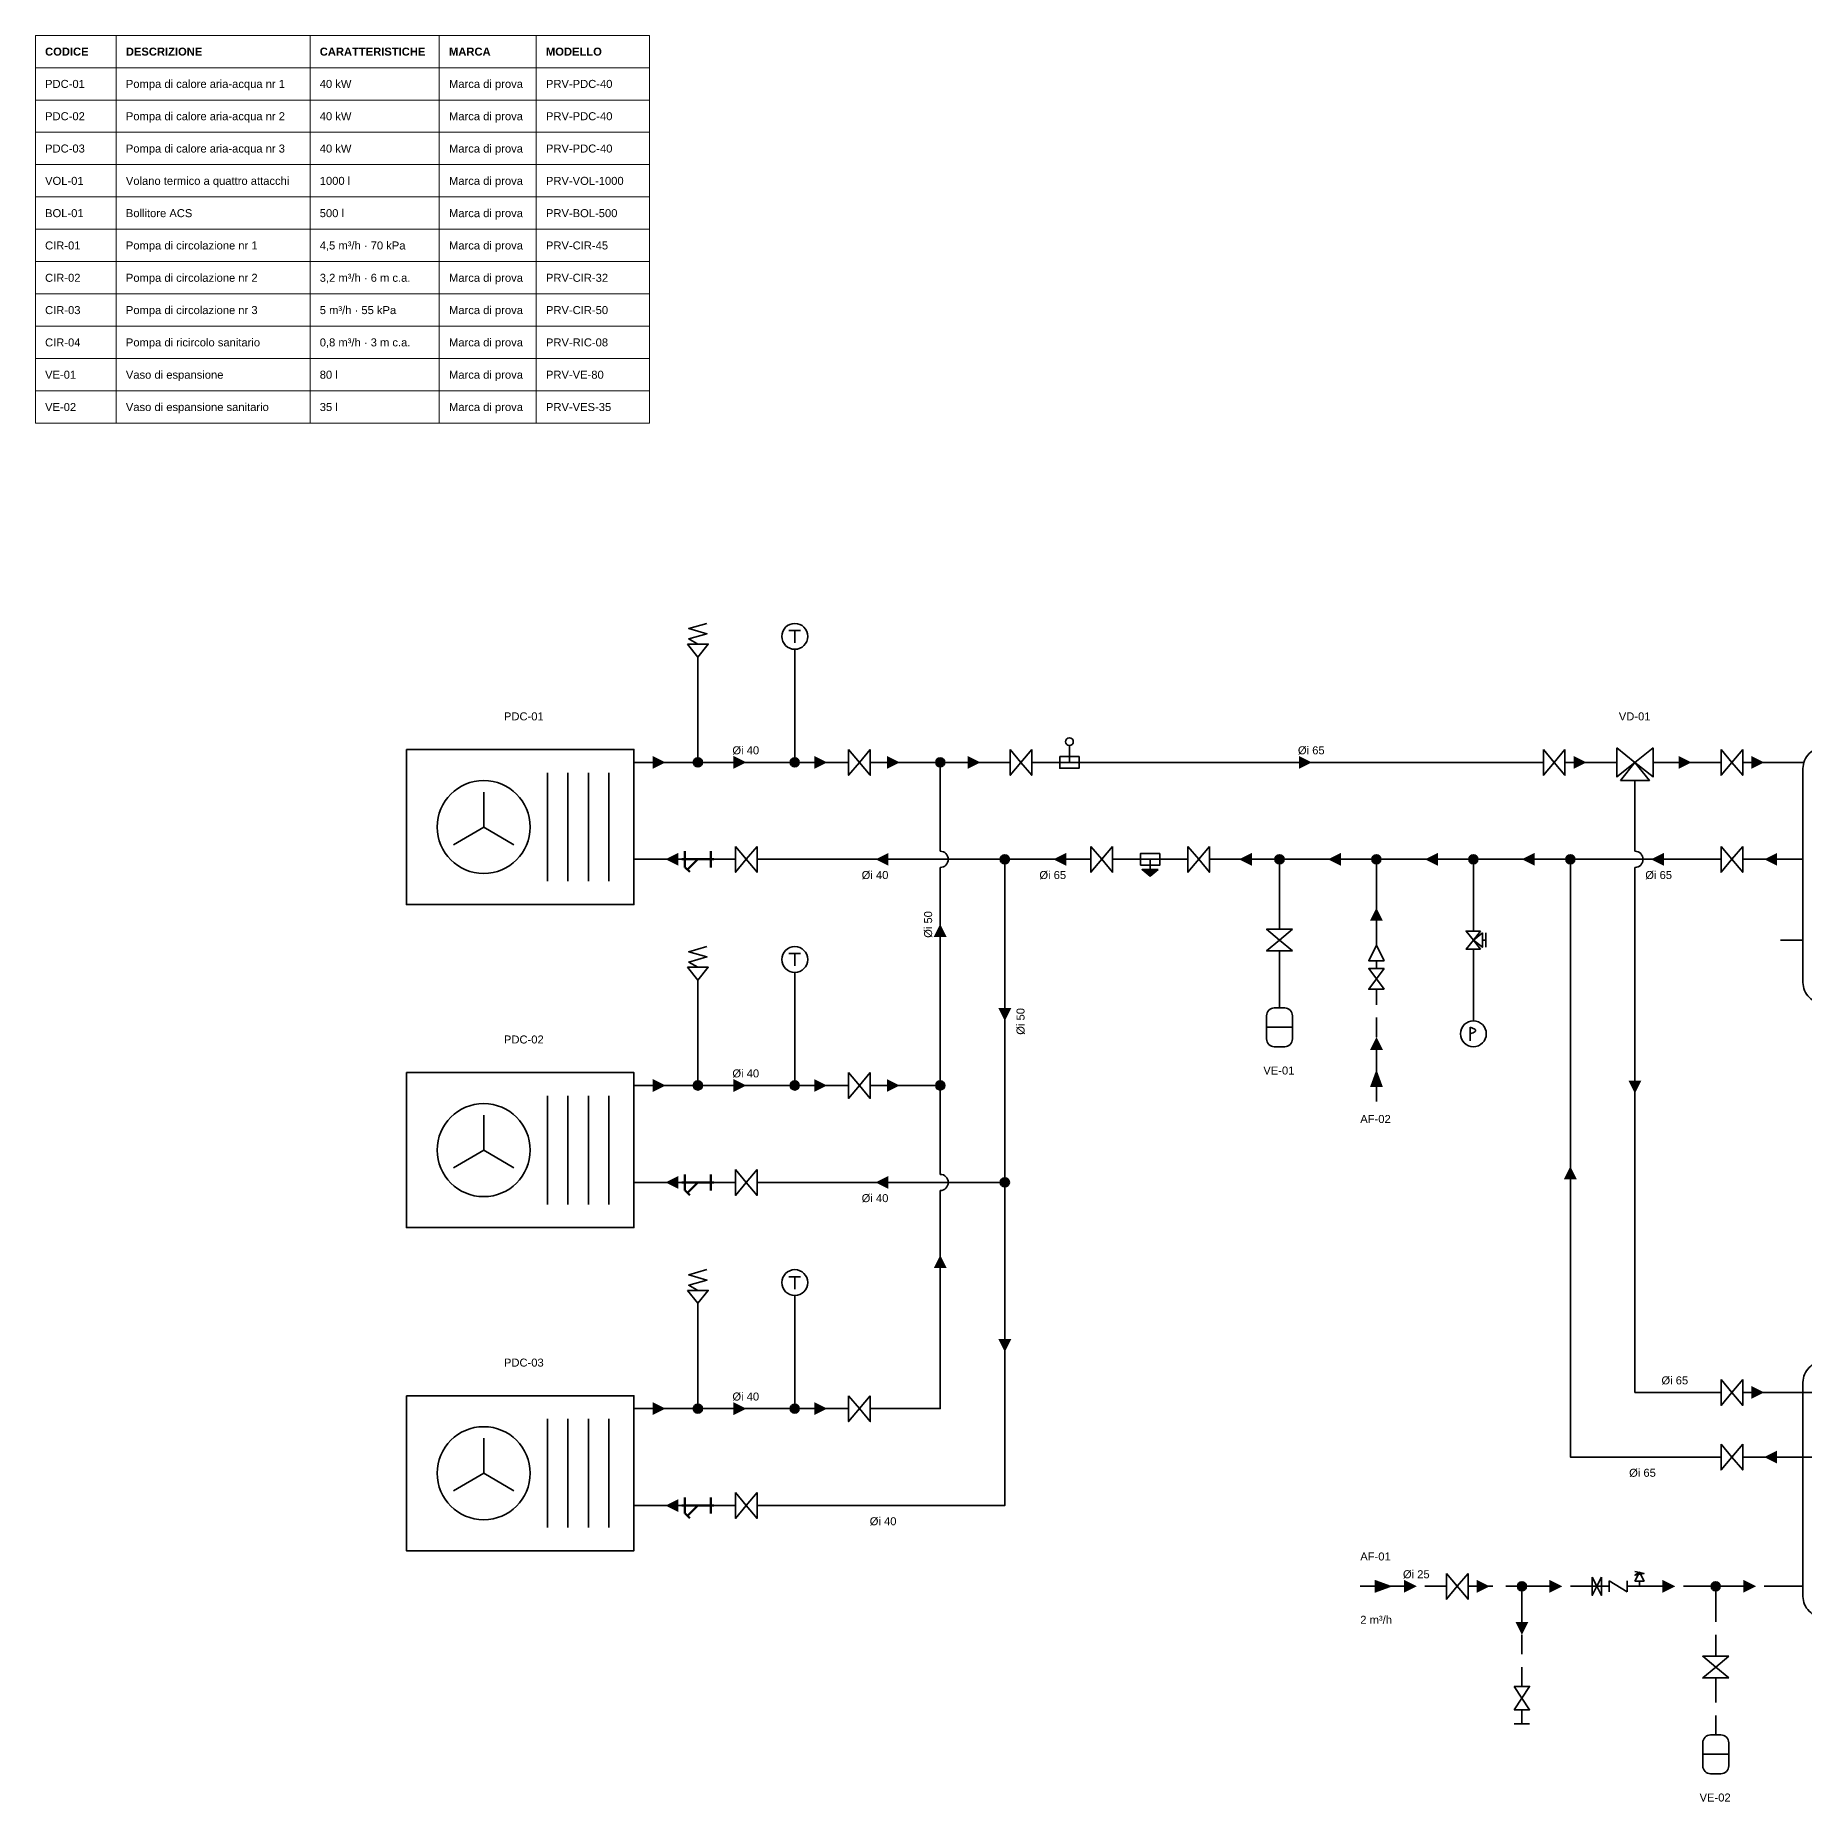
# Model space of a CAD drawing. Header units: millimetres. Extents: x 10 to 584, y 46 to 404.
# Drawn here: x 10 to 283.8, y 130.7 to 404 of the extents above; entities that cross this region are included whole.
import ezdxf

# ---------------------------------------------------------------- set-up
doc = ezdxf.new("R2010")
doc.units = ezdxf.units.MM
doc.linetypes.add('NOVEC_TRATTO_3_2', pattern=[5, 3, -2])
for name, color, linetype, lineweight in [('M-ANNO-DIAM', 7, 'Continuous', 18), ('M-ANNO-IDEN', 7, 'Continuous', 18), ('M-ANNO-SCHD', 7, 'Continuous', 18), ('M-DIAG-EQPM', 7, 'Continuous', 35)]:
    doc.layers.add(name, color=color, linetype=linetype, lineweight=lineweight)
for name, color, linetype, lineweight, true_color in [('M-HWTR-RETN', 142, 'Continuous', 35, 0x2471a3), ('M-HWTR-SPLY', 22, 'Continuous', 35, 0xc0392b), ('P-DOMW-CPIP', 161, 'NOVEC_TRATTO_3_2', 35, 0x5dade2)]:
    doc.layers.add(name, color=color, linetype=linetype, lineweight=lineweight, true_color=true_color)
doc.styles.add('NOVEC_ARIAL', font='arial.ttf')
doc.styles.add('NOVEC_ARIAL_GRASSETTO', font='arialbd.ttf')

# ---------------------------------------------------------------- blocks, each defined once
blk = doc.blocks.new('NoveC_FlowArrow')
h = blk.add_hatch(color=0)
h.dxf.hatch_style = 1
h.paths.add_polyline_path([(0, 0), (-2, 1), (-2, -1)])
blk = doc.blocks.new('NoveC_HeatPumpAirWater')
at = {"color": 0, "linetype": 'Continuous', "lineweight": -2}
for p, q in [((40, -5), (37.6, -5)), ((24.224, -6.6), (24.224, -23.4)), ((27.392, -6.6), (27.392, -23.4)), ((30.56, -6.6), (30.56, -23.4)), ((33.728, -6.6), (33.728, -23.4)), ((14.368, -15), (14.368, -9.6)), ((14.368, -15), (9.688, -17.736)), ((14.368, -15), (19.048, -17.736)), ((40, -20), (37.6, -20))]:
    blk.add_line(p, q, dxfattribs=at)
blk.add_lwpolyline([(2.4, -3), (37.6, -3), (37.6, -27), (2.4, -27)], close=True, dxfattribs=at)
blk.add_circle((14.368, -15), 7.2, dxfattribs=at)
blk = doc.blocks.new('NoveC_TeeBranch')
at = {"linetype": 'Continuous', "lineweight": -2}
h = blk.add_hatch(color=0, dxfattribs=at)
h.dxf.hatch_style = 1
h.paths.add_polyline_path([(1.8, -2.5, 1), (3.2, -2.5, 1)])
at = {"color": 0, "linetype": 'Continuous', "lineweight": -2}
for p, q in [((2.5, 0), (2.5, -2.5)), ((0, -2.5), (5, -2.5))]:
    blk.add_line(p, q, dxfattribs=at)
blk.add_circle((2.5, -2.5), 0.7, dxfattribs=at)
blk = doc.blocks.new('NoveC_NetworkBoundary')
at = {"color": 0, "linetype": 'Continuous', "lineweight": -2}
blk.add_line((0, -2.5), (5, -2.5), dxfattribs=at)
blk = doc.blocks.new('NoveC_DrainConnection')
at = {"color": 0, "linetype": 'Continuous', "lineweight": -2}
for p, q in [((2.5, 0), (2.5, -3)), ((2.5, -6.6), (2.5, -8.8)), ((1.3, -8.8), (3.7, -8.8))]:
    blk.add_line(p, q, dxfattribs=at)
for points in [[(1.3, -3), (3.7, -3), (2.5, -4.8)], [(1.3, -6.6), (3.7, -6.6), (2.5, -4.8)]]:
    blk.add_lwpolyline(points, close=True, dxfattribs=at)
blk = doc.blocks.new('NoveC_ExpansionConnection')
at = {"color": 0, "linetype": 'Continuous', "lineweight": -2}
for p, q in [((2.5, 0), (2.5, -3)), ((0.5, -6), (4.5, -6))]:
    blk.add_line(p, q, dxfattribs=at)
blk.add_lwpolyline([(1.7, -3), (3.3, -3, -0.414214), (4.5, -4.2), (4.5, -7.8, -0.414214), (3.3, -9), (1.7, -9, -0.414214), (0.5, -7.8), (0.5, -4.2, -0.414214)], format="xyb", close=True, dxfattribs=at)
blk = doc.blocks.new('NoveC_DhwCylinder')
at = {"color": 0, "linetype": 'Continuous', "lineweight": -2}
for p, q in [((7.5, 0), (7.5, -2.7)), ((25, -12.5), (21.5, -12.5)), ((25, -20), (21.5, -20)), ((0, -37.5), (3.5, -37.5))]:
    blk.add_line(p, q, dxfattribs=at)
blk.add_lwpolyline([(6.74, -2.7), (18.26, -2.7, -0.414214), (21.5, -5.94), (21.5, -39.06, -0.414214), (18.26, -42.3), (6.74, -42.3, -0.414214), (3.5, -39.06), (3.5, -5.94, -0.414214)], format="xyb", close=True, dxfattribs=at)
blk.add_lwpolyline([(0, -7.5), (7.1, -7.5), (17.9, -7.5), (17.9, -10), (7.1, -10), (7.1, -12.5), (17.9, -12.5), (17.9, -15), (7.1, -15), (7.1, -17.5), (0, -17.5)], dxfattribs=at)
blk = doc.blocks.new('NoveC_BufferFourPort')
at = {"color": 0, "linetype": 'Continuous', "lineweight": -2}
for p, q in [((12.5, 0), (12.5, -2.7)), ((0, -5), (3.5, -5)), ((25, -5), (21.5, -5)), ((0, -20), (3.5, -20)), ((25, -20), (21.5, -20)), ((0, -32.5), (3.5, -32.5)), ((12.5, -45), (12.5, -42.3))]:
    blk.add_line(p, q, dxfattribs=at)
blk.add_lwpolyline([(6.74, -2.7), (18.26, -2.7, -0.414214), (21.5, -5.94), (21.5, -39.06, -0.414214), (18.26, -42.3), (6.74, -42.3, -0.414214), (3.5, -39.06), (3.5, -5.94, -0.414214)], format="xyb", close=True, dxfattribs=at)
blk = doc.blocks.new('NoveC_ValveSafety')
at = {"color": 0, "linetype": 'Continuous', "lineweight": -2}
blk.add_line((2.5, -10), (2.5, -6.2), dxfattribs=at)
blk.add_lwpolyline([(2.5, -4.2), (1.1, -3.4), (3.9, -2.6), (1.1, -1.8), (3.9, -1)], dxfattribs=at)
blk.add_lwpolyline([(0.9, -4.2), (4.1, -4.2), (2.5, -6.2)], close=True, dxfattribs=at)
blk = doc.blocks.new('NoveC_Thermometer')
at = {"color": 0, "linetype": 'Continuous', "lineweight": -2}
blk.add_line((2.5, -10), (2.5, -5), dxfattribs=at)
blk.add_circle((2.5, -3), 2, dxfattribs=at)
blk = doc.blocks.new('NoveC_Thermometer_Lettera')
at = {"color": 0, "linetype": 'Continuous', "lineweight": -2}
for p, q in [((-0.9, 0.9), (0.9, 0.9)), ((0, 0.9), (0, -1))]:
    blk.add_line(p, q, dxfattribs=at)
blk = doc.blocks.new('NoveC_TeeJunction')
at = {"linetype": 'Continuous', "lineweight": -2}
h = blk.add_hatch(color=0, dxfattribs=at)
h.dxf.hatch_style = 1
h.paths.add_polyline_path([(1.8, -2.5, 1), (3.2, -2.5, 1)])
at = {"color": 0, "linetype": 'Continuous', "lineweight": -2}
for p, q in [((2.5, 0), (2.5, -2.5)), ((0, -2.5), (5, -2.5))]:
    blk.add_line(p, q, dxfattribs=at)
blk.add_circle((2.5, -2.5), 0.7, dxfattribs=at)
blk = doc.blocks.new('NoveC_DivertingValve3way')
at = {"color": 0, "linetype": 'Continuous', "lineweight": -2}
for p, q in [((0, -5), (2.2, -5)), ((7.8, -5), (10, -5)), ((5, -7.8), (5, -10))]:
    blk.add_line(p, q, dxfattribs=at)
for points in [[(2.2, -2.76), (2.2, -7.24), (5, -5)], [(2.76, -7.8), (7.24, -7.8), (5, -5)], [(7.8, -2.76), (7.8, -7.24), (5, -5)]]:
    blk.add_lwpolyline(points, close=True, dxfattribs=at)
blk = doc.blocks.new('NoveC_FillingUnit')
at = {"color": 0, "linetype": 'Continuous', "lineweight": -2}
for p, q in [((2.5, 0), (2.5, -2.4)), ((2.5, -5.6), (2.5, -6.8)), ((2.5, -9.2), (2.5, -10))]:
    blk.add_line(p, q, dxfattribs=at)
for points in [[(1.3, -2.4), (3.7, -2.4), (2.5, -4)], [(1.3, -5.6), (3.7, -5.6), (2.5, -4)], [(1.3, -6.8), (3.7, -6.8), (2.5, -9.2)]]:
    blk.add_lwpolyline(points, close=True, dxfattribs=at)
blk = doc.blocks.new('NoveC_PressureGauge')
at = {"color": 0, "linetype": 'Continuous', "lineweight": -2}
blk.add_line((2.5, -10), (2.5, -5), dxfattribs=at)
blk.add_circle((2.5, -3), 2, dxfattribs=at)
blk = doc.blocks.new('NoveC_PressureGauge_Lettera')
at = {"color": 0, "linetype": 'Continuous', "lineweight": -2}
blk.add_line((-0.5, 1), (-0.5, -1.1), dxfattribs=at)
blk.add_lwpolyline([(-0.5, 1), (-0.24, 0.92), (-0.03, 0.83), (0.14, 0.75), (0.26, 0.67), (0.33, 0.58), (0.35, 0.5), (0.33, 0.42), (0.26, 0.33), (0.14, 0.25), (-0.03, 0.17), (-0.24, 0.08), (-0.5, 0)], dxfattribs=at)
blk = doc.blocks.new('NoveC_ValveIsolation')
at = {"color": 0, "linetype": 'Continuous', "lineweight": -2}
for p, q in [((0, -2.5), (0.8333, -2.5)), ((4.1667, -2.5), (5, -2.5))]:
    blk.add_line(p, q, dxfattribs=at)
for points in [[(0.8333, -0.5), (0.8333, -4.5), (2.5, -2.5)], [(4.1667, -0.5), (4.1667, -4.5), (2.5, -2.5)]]:
    blk.add_lwpolyline(points, close=True, dxfattribs=at)
blk = doc.blocks.new('NoveC_DirtSeparator')
at = {"linetype": 'Continuous', "lineweight": -2}
h = blk.add_hatch(color=0, dxfattribs=at)
h.dxf.hatch_style = 1
h.paths.add_polyline_path([(1.25, -6.6), (3.75, -6.6), (2.5, -7.6)])
at = {"color": 0, "linetype": 'Continuous', "lineweight": -2}
for p, q in [((0, -5), (5, -5)), ((2.5, -5), (2.5, -7.6))]:
    blk.add_line(p, q, dxfattribs=at)
for points in [[(1, -4.1), (4, -4.1), (4, -5.9), (1, -5.9)], [(1.25, -6.6), (3.75, -6.6), (2.5, -7.6)]]:
    blk.add_lwpolyline(points, close=True, dxfattribs=at)
blk = doc.blocks.new('NoveC_Strainer')
at = {"color": 0, "linetype": 'Continuous', "lineweight": -2}
for p, q in [((0, -2.5), (5, -2.5)), ((0.5, -1.25), (0.5, -3.75)), ((2.5, -2.5), (0.9, -4.1)), ((4.5, -1.25), (4.5, -3.75)), ((0.5464, -3.7464), (1.2536, -4.4536))]:
    blk.add_line(p, q, dxfattribs=at)
blk = doc.blocks.new('NoveC_AirSeparator')
at = {"color": 0, "linetype": 'Continuous', "lineweight": -2}
for p, q in [((2.5, -5), (2.5, -2.4)), ((0, -5), (5, -5))]:
    blk.add_line(p, q, dxfattribs=at)
blk.add_lwpolyline([(1, -4.1), (4, -4.1), (4, -5.9), (1, -5.9)], close=True, dxfattribs=at)
blk.add_circle((2.5, -1.8), 0.6, dxfattribs=at)
blk = doc.blocks.new('NoveC_ValveGaugeCock3way')
at = {"color": 0, "linetype": 'Continuous', "lineweight": -2}
for p, q in [((0, -2.5), (1.1, -2.5)), ((1.38, -0.6), (3.62, -0.6)), ((2.5, -1.1), (2.5, -0.6)), ((3.9, -2.5), (5, -2.5))]:
    blk.add_line(p, q, dxfattribs=at)
for points in [[(1.1, -1.38), (1.1, -3.62), (2.5, -2.5)], [(1.38, -1.1), (3.62, -1.1), (2.5, -2.5)], [(3.9, -1.38), (3.9, -3.62), (2.5, -2.5)]]:
    blk.add_lwpolyline(points, close=True, dxfattribs=at)
blk = doc.blocks.new('NoveC_DhwSafetyGroup')
at = {"color": 0, "linetype": 'Continuous', "lineweight": -2}
for p, q in [((0, -2.5), (3.5, -2.5)), ((3.5, -1.66), (3.5, -3.34)), ((3.5, -1.66), (6.3, -3.34)), ((6.3, -1.66), (6.3, -3.34)), ((6.3, -2.5), (10, -2.5)), ((8.2, -2.5), (8.2, -1.7))]:
    blk.add_line(p, q, dxfattribs=at)
for points in [[(0.9, -1.1), (0.9, -3.9), (1.6, -2.5)], [(2.3, -1.1), (2.3, -3.9), (1.6, -2.5)], [(7.5, -1.7), (8.9, -1.7), (8.2, -0.3)]]:
    blk.add_lwpolyline(points, close=True, dxfattribs=at)
blk.add_lwpolyline([(8.2, -0.3), (7.5, -0.8), (8.9, -0.5), (7.5, -0.2)], dxfattribs=at)

msp = doc.modelspace()

# ---------------------------------------------------------------- linework, layer by layer
at = {"layer": 'M-ANNO-SCHD'}
for p, q in [((10, 404), (105, 404)), ((10, 404), (10, 344)), ((22.5, 404), (22.5, 344)), ((52.5, 404), (52.5, 344)), ((72.5, 404), (72.5, 344)), ((87.5, 404), (87.5, 344)), ((105, 404), (105, 344)), ((10, 399), (105, 399)), ((10, 394), (105, 394)), ((10, 389), (105, 389)), ((10, 384), (105, 384)), ((10, 379), (105, 379)), ((10, 374), (105, 374)), ((10, 369), (105, 369)), ((10, 364), (105, 364)), ((10, 359), (105, 359)), ((10, 354), (105, 354)), ((10, 349), (105, 349)), ((10, 344), (105, 344))]:
    msp.add_line(p, q, dxfattribs=at)
at = {"layer": 'M-HWTR-RETN', "flags": 128}
for points in [[(110, 276.5), (105, 276.5)], [(117.5, 276.5), (115, 276.5)], [(157.5, 276.5), (122.5, 276.5)], [(172.5, 276.5), (162.5, 276.5)], [(180, 276.5), (177.5, 276.5)], [(187.5, 276.5), (185, 276.5)], [(200, 276.5), (192.5, 276.5)], [(215, 276.5), (205, 276.5)], [(230, 276.5), (220, 276.5)], [(245, 276.5), (235, 276.5)], [(270, 276.5), (250, 276.5)], [(280, 276.5), (275, 276.5)], [(160, 274), (160, 229)], [(202.5, 274), (202.5, 266.5)], [(217.5, 264), (217.5, 274)], [(232.5, 274), (232.5, 266.5)], [(270, 184), (247.5, 184), (247.5, 274)], [(202.5, 261.5), (202.5, 256.5)], [(232.5, 261.5), (232.5, 256.5)], [(110, 226.5), (105, 226.5)], [(117.5, 226.5), (115, 226.5)], [(157.5, 226.5), (122.5, 226.5)], [(160, 224), (160, 176.5), (122.5, 176.5)], [(280, 184), (275, 184)], [(110, 176.5), (105, 176.5)], [(117.5, 176.5), (115, 176.5)]]:
    msp.add_lwpolyline(points, dxfattribs=at)
at = {"layer": 'M-HWTR-SPLY', "flags": 128}
for points in [[(112.5, 294), (112.5, 304)], [(127.5, 294), (127.5, 304)], [(105, 291.5), (110, 291.5)], [(115, 291.5), (125, 291.5)], [(130, 291.5), (135, 291.5)], [(140, 291.5), (147.5, 291.5)], [(152.5, 291.5), (160, 291.5)], [(165, 291.5), (167.5, 291.5)], [(172.5, 291.5), (242.5, 291.5)], [(247.5, 291.5), (252.5, 291.5)], [(262.5, 291.5), (270, 291.5)], [(275, 291.5), (280, 291.5)], [(150, 277.75), (150, 289)], [(257.5, 286.5), (257.5, 277.75)], [(150, 244), (150, 275.25)], [(257.5, 275.25), (257.5, 194), (270, 194)], [(112.5, 244), (112.5, 254)], [(127.5, 244), (127.5, 254)], [(105, 241.5), (110, 241.5)], [(115, 241.5), (125, 241.5)], [(130, 241.5), (135, 241.5)], [(140, 241.5), (147.5, 241.5)], [(150, 227.75), (150, 239)], [(140, 191.5), (150, 191.5), (150, 225.25)], [(112.5, 194), (112.5, 204)], [(127.5, 194), (127.5, 204)], [(275, 194), (280, 194)], [(105, 191.5), (110, 191.5)], [(115, 191.5), (125, 191.5)], [(130, 191.5), (135, 191.5)]]:
    msp.add_lwpolyline(points, dxfattribs=at)
at = {"layer": 'M-HWTR-SPLY', "linetype": 'Continuous'}
for centre in [(150, 276.5), (257.5, 276.5), (150, 226.5)]:
    msp.add_arc(centre, 1.25, 270, 90, dxfattribs=at)
at = {"layer": 'P-DOMW-CPIP', "flags": 128}
for points in [[(217.5, 244), (217.5, 254)], [(220, 164), (227.5, 164)], [(232.5, 164), (237.5, 164)], [(242.5, 164), (250, 164)], [(260, 164), (267.5, 164)], [(272.5, 164), (280, 164)], [(240, 161.5), (240, 151.5)], [(270, 161.5), (270, 154)], [(270, 149), (270, 144)]]:
    msp.add_lwpolyline(points, dxfattribs=at)

# ---------------------------------------------------------------- block references
at = {"layer": 'M-DIAG-EQPM'}
for name, p in [('NoveC_ValveSafety', (110, 314)), ('NoveC_Thermometer', (125, 314)), ('NoveC_Thermometer_Lettera', (127.5, 311)), ('NoveC_BufferFourPort', (280, 296.5)), ('NoveC_HeatPumpAirWater', (65, 296.5)), ('NoveC_TeeBranch', (110, 294)), ('NoveC_TeeBranch', (125, 294)), ('NoveC_ValveIsolation', (135, 294)), ('NoveC_ValveIsolation', (160, 294)), ('NoveC_AirSeparator', (167.5, 296.5)), ('NoveC_ValveIsolation', (242.5, 294)), ('NoveC_DivertingValve3way', (252.5, 296.5)), ('NoveC_ValveIsolation', (270, 294)), ('NoveC_ValveIsolation', (117.5, 279)), ('NoveC_ValveIsolation', (172.5, 279)), ('NoveC_ValveIsolation', (187.5, 279)), ('NoveC_ValveIsolation', (270, 279)), ('NoveC_ValveSafety', (110, 264)), ('NoveC_Thermometer', (125, 264)), ('NoveC_Thermometer_Lettera', (127.5, 261)), ('NoveC_ExpansionConnection', (200, 256.5)), ('NoveC_PressureGauge_Lettera', (232.5, 249.5)), ('NoveC_TeeBranch', (110, 244)), ('NoveC_TeeBranch', (125, 244)), ('NoveC_HeatPumpAirWater', (65, 246.5)), ('NoveC_ValveIsolation', (135, 244)), ('NoveC_ValveIsolation', (117.5, 229)), ('NoveC_ValveSafety', (110, 214)), ('NoveC_Thermometer', (125, 214)), ('NoveC_Thermometer_Lettera', (127.5, 211)), ('NoveC_DhwCylinder', (280, 201.5)), ('NoveC_ValveIsolation', (270, 196.5)), ('NoveC_HeatPumpAirWater', (65, 196.5)), ('NoveC_TeeBranch', (110, 194)), ('NoveC_TeeBranch', (125, 194)), ('NoveC_ValveIsolation', (135, 194)), ('NoveC_ValveIsolation', (270, 186.5)), ('NoveC_ValveIsolation', (117.5, 179)), ('NoveC_ValveIsolation', (227.5, 166.5)), ('NoveC_DhwSafetyGroup', (250, 166.5)), ('NoveC_NetworkBoundary', (215, 166.5)), ('NoveC_DrainConnection', (237.5, 151.5)), ('NoveC_ExpansionConnection', (267.5, 144))]:
    msp.add_blockref(name, p, dxfattribs=at)
for name, p, rotation in [('NoveC_TeeJunction', (152.5, 289), 180), ('NoveC_TeeJunction', (162.5, 274), 180), ('NoveC_TeeBranch', (205, 274), 180), ('NoveC_TeeBranch', (220, 274), 180), ('NoveC_TeeBranch', (235, 274), 180), ('NoveC_TeeJunction', (250, 274), 180), ('NoveC_ValveIsolation', (205, 266.5), 270), ('NoveC_ValveGaugeCock3way', (235, 266.5), 270), ('NoveC_FillingUnit', (220, 254), 180), ('NoveC_PressureGauge', (235, 246.5), 180), ('NoveC_TeeJunction', (147.5, 239), 90), ('NoveC_TeeJunction', (157.5, 224), 90), ('NoveC_TeeBranch', (242.5, 161.5), 180), ('NoveC_TeeBranch', (272.5, 161.5), 180), ('NoveC_ValveIsolation', (272.5, 154), 270)]:
    msp.add_blockref(name, p, dxfattribs=dict(at, rotation=rotation))
at = {"layer": 'M-DIAG-EQPM', "lineweight": 50}
for p in [(110, 279), (110, 229), (110, 179)]:
    msp.add_blockref('NoveC_Strainer', p, dxfattribs=at)
at = {"layer": 'M-DIAG-EQPM'}
for name, p, xscale in [('NoveC_DirtSeparator', (185, 281.5), -1), ('NoveC_FlowArrow', (220, 164), 1.375)]:
    msp.add_blockref(name, p, dxfattribs=dict(at, xscale=xscale))
for name, p, xscale, rotation in [('NoveC_FlowArrow', (217.5, 244), 1.375, 90), ('NoveC_NetworkBoundary', (220, 239), -1, 270)]:
    msp.add_blockref(name, p, dxfattribs=dict(at, xscale=xscale, rotation=rotation))
at = {"layer": 'M-HWTR-RETN'}
for p, rotation in [((107.5, 276.5), 180), ((140, 276.5), 180), ((167.5, 276.5), 180), ((196.25, 276.5), 180), ((210, 276.5), 180), ((225, 276.5), 180), ((240, 276.5), 180), ((260, 276.5), 180), ((277.5, 276.5), 180), ((217.5, 269), 90), ((160, 251.5), 270), ((107.5, 226.5), 180), ((140, 226.5), 180), ((247.5, 229), 90), ((160, 200.25), 270), ((277.5, 184), 180), ((107.5, 176.5), 180)]:
    msp.add_blockref('NoveC_FlowArrow', p, dxfattribs=dict(at, rotation=rotation))
at = {"layer": 'M-HWTR-SPLY'}
for p in [(107.5, 291.5), (120, 291.5), (132.5, 291.5), (143.75, 291.5), (156.25, 291.5), (207.5, 291.5), (250, 291.5), (266.25, 291.5), (277.5, 291.5), (107.5, 241.5), (120, 241.5), (132.5, 241.5), (143.75, 241.5), (277.5, 194), (107.5, 191.5), (120, 191.5), (132.5, 191.5)]:
    msp.add_blockref('NoveC_FlowArrow', p, dxfattribs=at)
for p, rotation in [((150, 266.5), 90), ((257.5, 240.25), 270), ((150, 215.25), 90)]:
    msp.add_blockref('NoveC_FlowArrow', p, dxfattribs=dict(at, rotation=rotation))
at = {"layer": 'P-DOMW-CPIP'}
for p, rotation in [((217.5, 249), 90), ((240, 156.5), 270)]:
    msp.add_blockref('NoveC_FlowArrow', p, dxfattribs=dict(at, rotation=rotation))
for p in [(223.75, 164), (235, 164), (246.25, 164), (263.75, 164), (276.25, 164)]:
    msp.add_blockref('NoveC_FlowArrow', p, dxfattribs=at)

# ---------------------------------------------------------------- texts
at = {"layer": 'M-ANNO-DIAM', "style": 'NOVEC_ARIAL'}
for s, p in [('Øi 40', (117.849, 292.75)), ('Øi 65', (205.349, 292.75)), ('Øi 40', (137.849, 273.45)), ('Øi 65', (165.349, 273.45)), ('Øi 65', (259.099, 273.45)), ('Øi 40', (117.849, 242.75)), ('Øi 40', (137.849, 223.45)), ('Øi 65', (261.599, 195.25)), ('Øi 40', (117.849, 192.75)), ('Øi 65', (256.599, 180.95)), ('Øi 40', (139.099, 173.45)), ('Øi 25', (221.599, 165.25))]:
    msp.add_text(s, height=1.2384, dxfattribs=at).set_placement(p)
for p in [(148.75, 264.349), (163.05, 249.349)]:
    msp.add_text('Øi 50', height=1.2384, rotation=90, dxfattribs=at).set_placement(p)
at = {"layer": 'M-ANNO-IDEN', "style": 'NOVEC_ARIAL'}
for s, p in [('PDC-01', (82.5, 298)), ('VD-01', (255, 298)), ('PDC-02', (82.5, 248)), ('VE-01', (200, 243.2)), ('AF-02', (215, 235.7)), ('PDC-03', (82.5, 198)), ('AF-01', (215, 168)), ('2 m³/h', (215, 158.2)), ('VE-02', (267.5, 130.7))]:
    msp.add_text(s, height=1.2384, dxfattribs=at).set_placement(p)
at = {"layer": 'M-ANNO-SCHD'}
for s, style, p in [('CODICE', 'NOVEC_ARIAL_GRASSETTO', (11.5, 400.87)), ('DESCRIZIONE', 'NOVEC_ARIAL_GRASSETTO', (24, 400.87)), ('CARATTERISTICHE', 'NOVEC_ARIAL_GRASSETTO', (54, 400.87)), ('MARCA', 'NOVEC_ARIAL_GRASSETTO', (74, 400.87)), ('MODELLO', 'NOVEC_ARIAL_GRASSETTO', (89, 400.87)), ('PDC-01', 'NOVEC_ARIAL', (11.5, 395.87)), ('Pompa di calore aria-acqua nr 1', 'NOVEC_ARIAL', (24, 395.87)), ('40 kW', 'NOVEC_ARIAL', (54, 395.87)), ('Marca di prova', 'NOVEC_ARIAL', (74, 395.87)), ('PRV-PDC-40', 'NOVEC_ARIAL', (89, 395.87)), ('PDC-02', 'NOVEC_ARIAL', (11.5, 390.87)), ('Pompa di calore aria-acqua nr 2', 'NOVEC_ARIAL', (24, 390.87)), ('40 kW', 'NOVEC_ARIAL', (54, 390.87)), ('Marca di prova', 'NOVEC_ARIAL', (74, 390.87)), ('PRV-PDC-40', 'NOVEC_ARIAL', (89, 390.87)), ('PDC-03', 'NOVEC_ARIAL', (11.5, 385.87)), ('Pompa di calore aria-acqua nr 3', 'NOVEC_ARIAL', (24, 385.87)), ('40 kW', 'NOVEC_ARIAL', (54, 385.87)), ('Marca di prova', 'NOVEC_ARIAL', (74, 385.87)), ('PRV-PDC-40', 'NOVEC_ARIAL', (89, 385.87)), ('VOL-01', 'NOVEC_ARIAL', (11.5, 380.87)), ('Volano termico a quattro attacchi', 'NOVEC_ARIAL', (24, 380.87)), ('1000 l', 'NOVEC_ARIAL', (54, 380.87)), ('Marca di prova', 'NOVEC_ARIAL', (74, 380.87)), ('PRV-VOL-1000', 'NOVEC_ARIAL', (89, 380.87)), ('BOL-01', 'NOVEC_ARIAL', (11.5, 375.87)), ('Bollitore ACS', 'NOVEC_ARIAL', (24, 375.87)), ('500 l', 'NOVEC_ARIAL', (54, 375.87)), ('Marca di prova', 'NOVEC_ARIAL', (74, 375.87)), ('PRV-BOL-500', 'NOVEC_ARIAL', (89, 375.87)), ('CIR-01', 'NOVEC_ARIAL', (11.5, 370.87)), ('Pompa di circolazione nr 1', 'NOVEC_ARIAL', (24, 370.87)), ('4,5 m³/h · 70 kPa', 'NOVEC_ARIAL', (54, 370.87)), ('Marca di prova', 'NOVEC_ARIAL', (74, 370.87)), ('PRV-CIR-45', 'NOVEC_ARIAL', (89, 370.87)), ('CIR-02', 'NOVEC_ARIAL', (11.5, 365.87)), ('Pompa di circolazione nr 2', 'NOVEC_ARIAL', (24, 365.87)), ('3,2 m³/h · 6 m c.a.', 'NOVEC_ARIAL', (54, 365.87)), ('Marca di prova', 'NOVEC_ARIAL', (74, 365.87)), ('PRV-CIR-32', 'NOVEC_ARIAL', (89, 365.87)), ('CIR-03', 'NOVEC_ARIAL', (11.5, 360.87)), ('Pompa di circolazione nr 3', 'NOVEC_ARIAL', (24, 360.87)), ('5 m³/h · 55 kPa', 'NOVEC_ARIAL', (54, 360.87)), ('Marca di prova', 'NOVEC_ARIAL', (74, 360.87)), ('PRV-CIR-50', 'NOVEC_ARIAL', (89, 360.87)), ('CIR-04', 'NOVEC_ARIAL', (11.5, 355.87)), ('Pompa di ricircolo sanitario', 'NOVEC_ARIAL', (24, 355.87)), ('0,8 m³/h · 3 m c.a.', 'NOVEC_ARIAL', (54, 355.87)), ('Marca di prova', 'NOVEC_ARIAL', (74, 355.87)), ('PRV-RIC-08', 'NOVEC_ARIAL', (89, 355.87)), ('VE-01', 'NOVEC_ARIAL', (11.5, 350.87)), ('Vaso di espansione', 'NOVEC_ARIAL', (24, 350.87)), ('80 l', 'NOVEC_ARIAL', (54, 350.87)), ('Marca di prova', 'NOVEC_ARIAL', (74, 350.87)), ('PRV-VE-80', 'NOVEC_ARIAL', (89, 350.87)), ('VE-02', 'NOVEC_ARIAL', (11.5, 345.87)), ('Vaso di espansione sanitario', 'NOVEC_ARIAL', (24, 345.87)), ('35 l', 'NOVEC_ARIAL', (54, 345.87)), ('Marca di prova', 'NOVEC_ARIAL', (74, 345.87)), ('PRV-VES-35', 'NOVEC_ARIAL', (89, 345.87))]:
    msp.add_text(s, height=1.2384, dxfattribs=dict(at, style=style)).set_placement(p)

doc.saveas('drawing.dxf')
